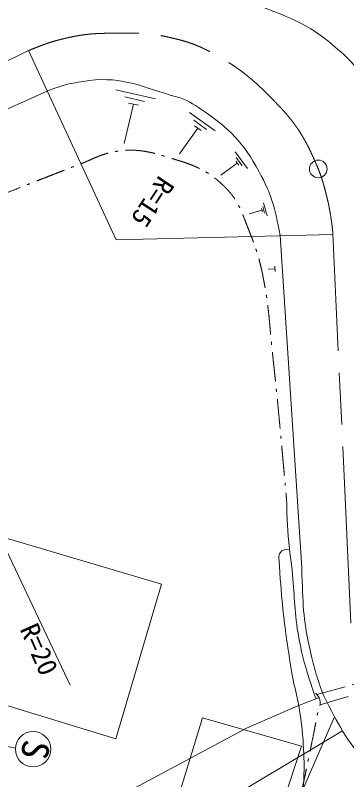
# Model space of a CAD drawing. Units: millimetres, scale not verified. Extents: x 40000 to 680000, y 20000 to 380000.
# Drawn here: x 474114 to 496606, y 266326 to 318184 of the extents above; entities that cross this region are included whole.
import ezdxf
from ezdxf.enums import TextEntityAlignment as Align

# ---------------------------------------------------------------- set-up
doc = ezdxf.new("R2010")
doc.units = ezdxf.units.MM
doc.header["$LTSCALE"] = 1000
for name, pattern in [('CHAIN', [18.5, 12, -1.5, 3.5, -1.5]), ('USER1', [2.5, 2, -0.5]), ('USER2', [3.2, 2, -0.5, 0.2, -0.5])]:
    doc.linetypes.add(name, pattern=pattern)
for name, color, linetype, lineweight in [('M-BGD', 7, 'Continuous', 13), ('M-BMK', 7, 'CHAIN', 13), ('M-STR-HTXT', 7, 'Continuous', 13)]:
    doc.layers.add(name, color=color, linetype=linetype, lineweight=lineweight)
doc.styles.add('ＭＳ ゴシック', font='')
doc.styles.get('ＭＳ ゴシック').set_extended_font_data('MS Gothic')

msp = doc.modelspace()

# ---------------------------------------------------------------- linework, layer by layer
at = {"layer": 'M-BGD'}
for p, q in [((461770, 306505), (476332, 313061)), ((480947, 313131), (483624, 312514)), ((481539, 312642), (482877, 312334)), ((481796, 312231), (482466, 312076)), ((482131, 312153), (481514, 309476)), ((485940, 311588), (487681, 310350)), ((486220, 311061), (487091, 310441)), ((486283, 310688), (486719, 310379)), ((486501, 310533), (485263, 308792)), ((489043, 308916), (489868, 307798)), ((489176, 308151), (488057, 307327)), ((489073, 308291), (489279, 308011)), ((489109, 308534), (489522, 307974)), ((490960, 305455), (491201, 304581)), ((490862, 304957), (489988, 304716)), ((490832, 305067), (490892, 304848)), ((490911, 305206), (491032, 304769)), ((493554, 280706), (492088, 303248)), ((491734, 300981), (491267, 300951)), ((491722, 301168), (491746, 300794)), ((474124, 268471), (447523, 273999)), ((481040, 260552), (496325, 269641))]:
    msp.add_line(p, q, dxfattribs=at)
at = {"layer": 'M-BGD', "linetype": 'USER1'}
for p, q in [((494576, 272095), (501717, 274067)), ((494794, 271399), (501516, 273441))]:
    msp.add_line(p, q, dxfattribs=at)
at = {"layer": 'M-BGD'}
for points in [[(453824, 270471), (464703, 267559), (466580, 273477), (480934, 269092), (484031, 279601), (468518, 284187), (472690, 298682), (463005, 301695)], [(486813, 270523), (493529, 268596), (490380, 258929), (483899, 260961)]]:
    msp.add_lwpolyline(points, close=True, dxfattribs=at)
msp.add_circle((494677, 307761), 600, dxfattribs=at)
at = {"layer": 'M-BGD', "color": 1}
msp.add_circle((475322, 268395), 1200, dxfattribs=at)
at = {"layer": 'M-BGD'}
for points, knots in [([(431393, 257193), (431543, 257582), (431577, 257698), (431685, 258026), (432059, 259157), (432071, 259846), (432405, 260989), (433055, 263214), (433499, 264435), (434223, 266637), (434958, 268871), (435425, 270104), (436132, 272346), (436729, 274237), (437076, 275296), (437540, 277223), (437756, 278124), (437855, 278634), (437997, 279550), (438183, 280756), (438183, 281446), (438350, 282655), (438696, 285165), (438852, 286580), (439346, 289065), (439995, 292334), (440397, 294163), (441318, 297366), (441916, 299446), (442266, 300614), (443084, 302618), (443649, 304002), (443994, 304776), (444773, 306051), (446300, 308550), (447608, 309641), (449587, 311799), (450834, 313160), (451663, 313803), (453109, 314951), (456573, 317704), (458579, 319217), (462453, 321356), (466770, 323740), (469398, 324701), (474023, 326414), (476225, 327229), (477464, 327748), (479776, 328164), (481962, 328557), (483226, 328712), (485445, 328607), (488587, 328458), (490380, 328082), (493341, 327021), (495685, 326182), (497042, 325572), (498917, 323934), (500515, 322537), (501081, 321392), (502102, 319530), (503556, 316880), (503678, 315466), (504286, 312105)], [0, 0, 0, 0, 1, 1, 1, 2, 2, 2, 3, 3, 3, 4, 4, 4, 5, 5, 5, 6, 6, 6, 7, 7, 7, 8, 8, 8, 9, 9, 9, 10, 10, 10, 11, 11, 11, 12, 12, 12, 13, 13, 13, 14, 14, 14, 15, 15, 15, 16, 16, 16, 17, 17, 17, 18, 18, 18, 19, 19, 19, 20, 20, 20, 21, 21, 21, 21]), ([(444032, 288183), (444310, 291099), (444429, 292038), (444988, 294450), (445644, 297287), (446208, 298845), (447387, 301507), (448125, 303173), (448646, 304080), (449755, 305527), (451169, 307373), (452304, 308119), (454093, 309606), (455812, 311034), (456930, 311637), (458829, 312815), (462199, 314906), (464158, 315981), (467743, 317678), (469778, 318642), (470983, 319078), (473164, 319638), (476185, 320415), (477959, 320786), (481078, 320713), (484731, 320628), (486854, 320269), (490269, 318968), (492552, 318099), (493964, 317661), (495800, 316050), (496408, 315517), (496678, 315304), (497275, 314596)], [0, 0, 0, 0, 1, 1, 1, 2, 2, 2, 3, 3, 3, 4, 4, 4, 5, 5, 5, 6, 6, 6, 7, 7, 7, 8, 8, 8, 9, 9, 9, 10, 10, 10, 11, 11, 11, 11]), ([(476332, 313061), (477490, 313516), (478015, 313608), (479133, 313752), (481462, 314054), (482781, 313281), (485046, 312658), (485778, 312457), (486146, 312196), (486775, 311770), (488624, 310518), (489601, 309541), (490659, 307575), (491503, 306008), (491725, 305179), (492088, 303248)], [0, 0, 0, 0, 1, 1, 1, 2, 2, 2, 3, 3, 3, 4, 4, 4, 5, 5, 5, 5]), ([(494526, 271818), (494297, 272420), (494244, 272597), (494081, 273103), (493690, 274314), (493517, 275012), (493302, 276267), (493017, 277921), (493087, 278878), (492897, 280546), (492833, 281098), (492781, 281406), (492720, 281958), (492570, 283328), (492575, 283795), (492510, 285479)], [0, 0, 0, 0, 1, 1, 1, 2, 2, 2, 3, 3, 3, 4, 4, 4, 5, 5, 5, 5]), ([(492720, 281958), (492467, 281933), (492226, 281945), (492094, 281719), (492028, 281607), (492005, 281524), (492004, 281397)], [0, 0, 0, 0, 1, 1, 1, 2, 2, 2, 2]), ([(492004, 281397), (492103, 279753), (492135, 279304), (492273, 277967), (492435, 276397), (492570, 275522), (492818, 273963), (493051, 272496), (493352, 271701), (493519, 270224), (493613, 269387), (493644, 269091), (493692, 268075)], [0, 0, 0, 0, 1, 1, 1, 2, 2, 2, 3, 3, 3, 4, 4, 4, 4]), ([(495002, 272096), (494499, 273512), (494377, 273985), (494094, 275227), (493616, 277324), (493654, 278170), (493554, 280706)], [0, 0, 0, 0, 1, 1, 1, 2, 2, 2, 2]), ([(494485, 272192), (494529, 272153), (494543, 272135), (494576, 272095), (494709, 271938), (494776, 271820), (494794, 271615), (494804, 271505), (494804, 271451), (494780, 271333)], [0, 0, 0, 0, 1, 1, 1, 2, 2, 2, 3, 3, 3, 3]), ([(525279, 268265), (524655, 267342), (524378, 267052), (523725, 266340), (522148, 264621), (520906, 264005), (518882, 262845), (516992, 261761), (515748, 261404), (513595, 261069), (510573, 260598), (508770, 261062), (505796, 261775), (504169, 262164), (503334, 262708), (501932, 263618), (500091, 264814), (499240, 265783), (497861, 267491), (496532, 269139), (496122, 269918), (495002, 272096)], [0, 0, 0, 0, 1, 1, 1, 2, 2, 2, 3, 3, 3, 4, 4, 4, 5, 5, 5, 6, 6, 6, 7, 7, 7, 7]), ([(492165, 255200), (492574, 256703), (492683, 257173), (492892, 258461), (493158, 260104), (493026, 261055), (493203, 262709), (493354, 264111), (493632, 264878), (493686, 266287), (493713, 266985), (493724, 267239), (493692, 268075)], [0, 0, 0, 0, 1, 1, 1, 2, 2, 2, 3, 3, 3, 4, 4, 4, 4])]:
    msp.add_open_spline(points, degree=3, knots=knots, dxfattribs=at)
at = {"layer": 'M-BGD', "linetype": 'USER2'}
for points, knots in [([(448646, 251089), (449188, 253197), (449316, 253780), (449694, 255516), (450372, 258629), (450551, 260413), (451091, 263553), (451720, 267213), (452070, 269264), (452680, 272927), (453294, 276612), (453479, 278705), (454220, 282367), (454938, 285916), (455220, 287942), (456272, 291406), (456620, 292550), (456894, 293169), (457404, 294249), (458091, 295703), (458604, 296457), (459505, 297787), (460493, 299247), (461027, 300114), (462311, 301322), (462821, 301802), (463212, 301947), (463839, 302258), (464890, 302780), (465537, 302943), (466627, 303379), (471290, 305242), (473894, 306305), (478578, 308116), (479432, 308447), (479882, 308746), (480782, 308917), (482433, 309230), (483444, 308870), (485051, 308377), (486487, 307936), (487342, 307548), (488395, 306476), (489329, 305526), (489517, 304710), (490015, 303475), (490586, 302061), (490801, 301217), (491064, 299715), (491361, 298019), (491374, 297046), (491560, 295335), (491979, 291490), (492075, 290261), (492510, 285479)], [0, 0, 0, 0, 1, 1, 1, 2, 2, 2, 3, 3, 3, 4, 4, 4, 5, 5, 5, 6, 6, 6, 7, 7, 7, 8, 8, 8, 9, 9, 9, 10, 10, 10, 11, 11, 11, 12, 12, 12, 13, 13, 13, 14, 14, 14, 15, 15, 15, 16, 16, 16, 17, 17, 17, 18, 18, 18, 18]), ([(491226, 255776), (492602, 261421), (493009, 262894), (493960, 267499), (494250, 268905), (494351, 269360), (494682, 271103)], [0, 0, 0, 0, 1, 1, 1, 2, 2, 2, 2])]:
    msp.add_open_spline(points, degree=3, knots=knots, dxfattribs=at)
at = {"layer": 'M-BMK'}
for p, q in [((475021, 315793), (460682, 308794)), ((496887, 276941), (495669, 303389))]:
    msp.add_line(p, q, dxfattribs=at)
msp.add_open_spline([(495357, 305441), (495014, 306900), (494849, 307428), (494304, 308615), (493583, 310185), (492995, 311015), (491795, 312258), (490282, 313828), (489308, 314653), (487385, 315680), (486303, 316258), (485618, 316450), (484422, 316719), (483304, 316970), (482645, 316974), (481500, 316968), (480032, 316961), (479186, 316998), (477754, 316677), (476659, 316432), (476229, 316286), (475021, 315793)], degree=3, knots=[0, 0, 0, 0, 1, 1, 1, 2, 2, 2, 3, 3, 3, 4, 4, 4, 5, 5, 5, 6, 6, 6, 7, 7, 7, 7], dxfattribs=at)
msp.add_open_spline([(495669, 303389), (495568, 304351), (495516, 304646), (495357, 305441)], degree=3, dxfattribs=at)
at = {"layer": 'M-STR-HTXT'}
for p, q in [((477842, 272741), (460728, 308816)), ((483225, 241859), (495781, 270601))]:
    msp.add_line(p, q, dxfattribs=at)
for points in [[(475021, 315793), (480970, 302953), (495672, 303319)], [(482902, 229823), (472647, 260647), (489810, 269817), (493293, 271333), (494694, 271884)]]:
    msp.add_lwpolyline(points, dxfattribs=at)

# ---------------------------------------------------------------- texts
at = {"layer": 'M-BGD', "color": 1, "style": 'ＭＳ ゴシック'}
msp.add_text('S', height=1833, rotation=260, dxfattribs=at).set_placement((474038, 268613), align=Align.BOTTOM_CENTER)
at = {"layer": 'M-STR-HTXT', "style": 'ＭＳ ゴシック'}
for s, rotation, p in [('R=15', 236.526, (483549, 307601)), ('R=20', 294.051, (474036, 276384))]:
    msp.add_text(s, height=1320, rotation=rotation, dxfattribs=at).set_placement(p, align=Align.BOTTOM_LEFT)

doc.saveas('drawing.dxf')
